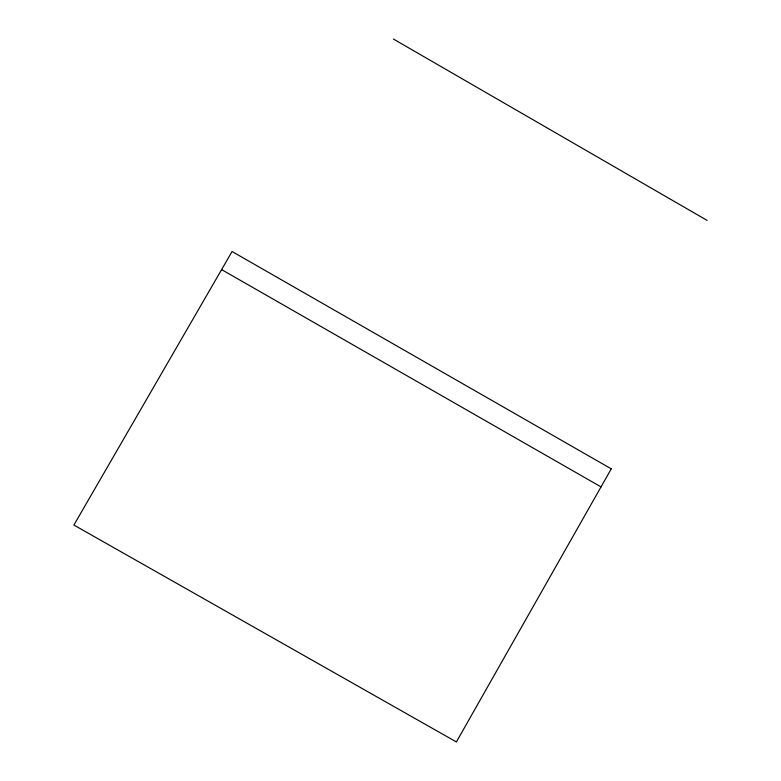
<?xml version="1.0" encoding="UTF-8"?>
<svg xmlns="http://www.w3.org/2000/svg" width="781" height="781" viewBox="0 0 781 781"><rect width="100%" height="100%" fill="white"/><g stroke="black" fill="none" stroke-linecap="round" stroke-linejoin="round"><path stroke-width="1.17" d="M221.609 269.601L601.028 486.905M393.429 39.05L707.108 220.398M611.269 468.844L456.387 741.95L73.892 525.047L232.064 251.521L611.269 468.844"/></g></svg>
